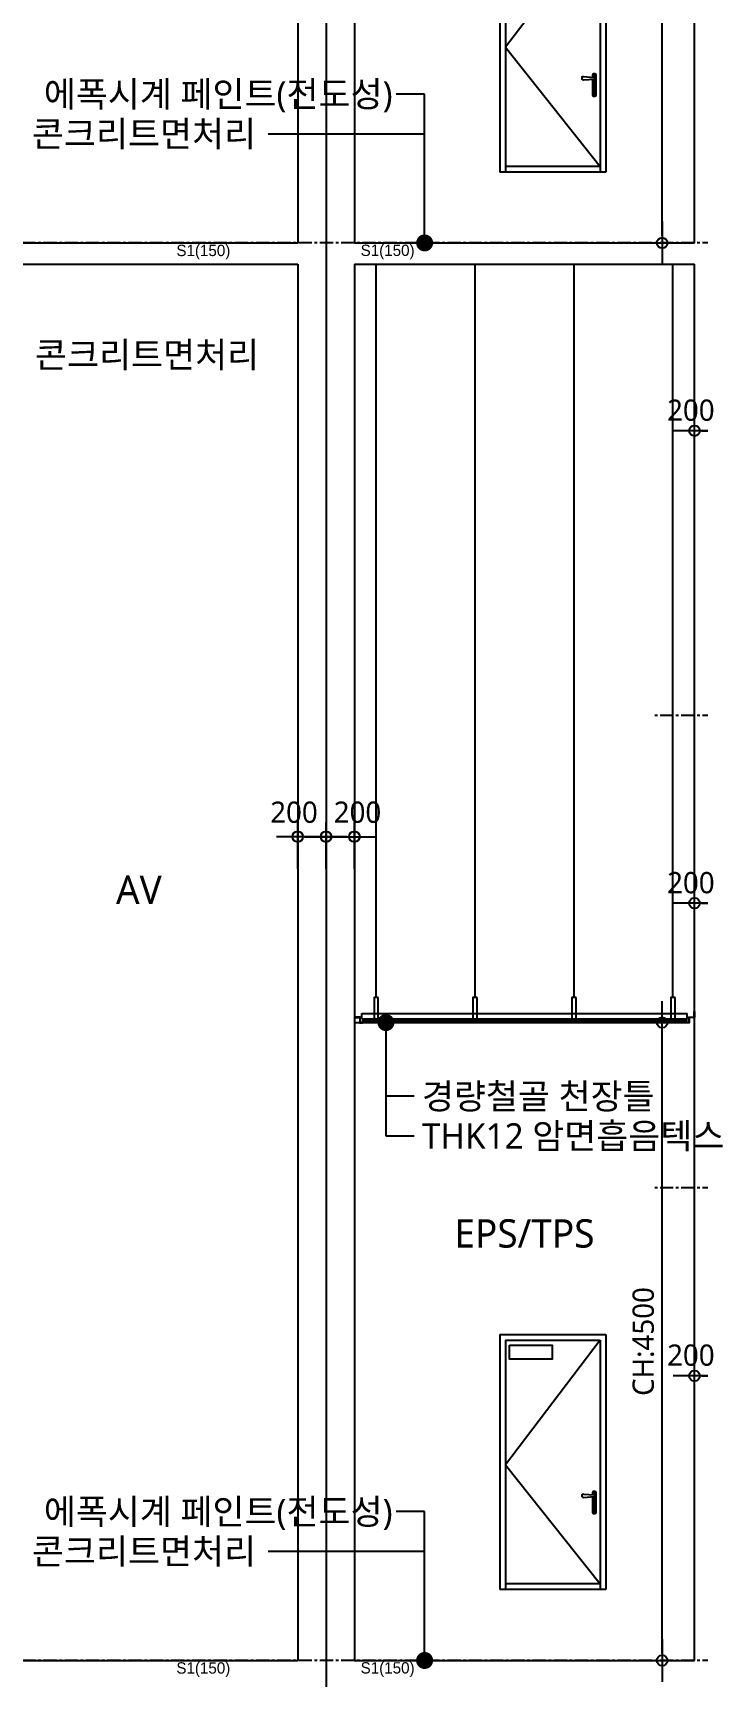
# Model space of a CAD drawing. Header units: millimetres. Extents: x -65167 to 413267, y -17142 to 66587.
# Drawn here: x 265649 to 270342, y 25808 to 37407 of the extents above; entities that cross this region are included whole.
import ezdxf
from ezdxf.enums import TextEntityAlignment as Align

# ---------------------------------------------------------------- set-up
doc = ezdxf.new("R2010")
doc.units = ezdxf.units.MM
doc.header["$LTSCALE"] = 75
doc.header["$MEASUREMENT"] = 0
doc.header["$PDSIZE"] = -10
doc.linetypes.add('-HID', pattern=[2.5, 1.5, -1])
doc.linetypes.add('CENTER', pattern=[2, 1.25, -0.25, 0.25, -0.25])
doc.layers.get('0').update_dxf_attribs({"linetype": 'CONTINUOUS'})
doc.layers.get('Defpoints').update_dxf_attribs({"color": 171, "linetype": 'CONTINUOUS'})
for name, color, linetype in [('CEN(ST)', 1, 'CENTER'), ('CON', 2, 'CONTINUOUS'), ('DOOR', 4, 'CONTINUOUS'), ('DOOR-ELE', 252, 'CONTINUOUS'), ('FIN', 8, 'CONTINUOUS'), ('FIN-2', 9, 'CONTINUOUS'), ('NDIM', 7, 'CONTINUOUS'), ('OPEN', 1, '-HID'), ('TEXT(MIN)', 7, 'CONTINUOUS'), ('WIPEOUT', 7, 'CONTINUOUS'), ('절취선', 2, 'CONTINUOUS')]:
    doc.layers.add(name, color=color, linetype=linetype)
doc.styles.add('CGS', font='cgse', dxfattribs={"bigfont": 'cgs'})
doc.styles.add('나눔바른고딕', font='NanumBarunGothic.ttf')
doc.dimstyles.new('NDIM 1200', dxfattribs={"dimscale": 75, "dimtxt": 3, "dimasz": 1, "dimexe": 2, "dimexo": 2, "dimgap": 1, "dimtad": 1, "dimdec": 0, "dimdsep": 46, "dimtxsty": 'CGS', "dimblk": 'DOT0', "dimcen": 1, "dimdle": 8, "dimclrd": 256, "dimclre": 256, "dimclrt": 256, "dimadec": 0, "dimazin": 0, "dimtfac": 1, "dimtdec": 0, "dimtix": 1, "dimtmove": 2, "dimatfit": 3, "dimldrblk": 'DOT0', "dimfxl": 1, "dimtolj": 1, "dimtzin": 0, "dimlwd": -1, "dimlwe": -1, "dimarcsym": 0})

# ---------------------------------------------------------------- blocks, each defined once
blk = doc.blocks.new('fsd 750')
blk.add_wipeout([(1000, 2100), (250, 2100), (250, 300), (1000, 300)]).dxf.layer = 'WIPEOUT'
at = {"layer": 'DOOR', "ltscale": 1000}
for p, q in [((250, 2100), (250, 300)), ((250, 2100), (1000, 2100)), ((1000, 2100), (1000, 300)), ((290, 2060), (290, 300)), ((290, 2060), (960, 2060)), ((960, 2060), (960, 300)), ((1000, 300), (250, 300)), ((960, 340), (290, 340))]:
    blk.add_line(p, q, dxfattribs=at)
at = {"layer": 'DOOR-ELE', "ltscale": 1000}
for p, q in [((842, 973), (917, 968)), ((842, 950), (917, 956)), ((904, 985), (904, 969)), ((904, 954), (904, 844)), ((909, 985), (909, 969)), ((909, 954), (909, 844)), ((922, 993), (912, 993)), ((922, 988), (912, 988)), ((925, 844), (925, 985)), ((930, 844), (930, 985)), ((912, 841), (922, 841)), ((912, 836), (922, 836))]:
    blk.add_line(p, q, dxfattribs=at)
blk.add_lwpolyline([(320, 2025), (620, 2025), (620, 1925), (320, 1925)], close=True, dxfattribs=at)
for radius in [5, 3]:
    blk.add_circle((917, 850), radius, dxfattribs=at)
for centre, radius, start, end in [((841, 962), 12, 85.4426, 274.5574), ((912, 985), 8, 90, 180), ((912, 985), 3, 90, 180), ((917, 962), 6, 270, 90), ((922, 985), 8, 0, 90), ((922, 985), 3, 0, 90), ((912, 844), 8, 180, 270), ((912, 844), 3, 180, 270), ((922, 844), 3, 270, 0), ((922, 844), 8, 270, 0)]:
    blk.add_arc(centre, radius, start, end, dxfattribs=at)
at = {"layer": 'OPEN', "ltscale": 700}
for p, q in [((960, 2060), (290, 1180)), ((290, 1180), (960, 340))]:
    blk.add_line(p, q, dxfattribs=at)
blk = doc.blocks.new('DOT0')
blk.add_line((-3, 0), (3, 0))
at = {"color": 6}
blk.add_circle((0, 0), 0.75, dxfattribs=at)
blk = doc.blocks.new('*D1109')
at = {"layer": 'Defpoints', "color": 0, "ltscale": 0.4, "transparency": 16777216}
for p in [(270317, 34600), (270317, 34258), (270517, 34258)]:
    blk.add_point(p, dxfattribs=at)
at = {"layer": 'NDIM', "ltscale": 0.4, "transparency": 16777216}
for p, q in [((270317, 34358), (270317, 34700)), ((270517, 34358), (270517, 34700)), ((270467, 34600), (270367, 34600))]:
    blk.add_line(p, q, dxfattribs=at)
at = {"layer": 'NDIM', "ltscale": 0.4, "transparency": 16777216, "xscale": 50, "yscale": 50, "zscale": 50, "rotation": 180}
blk.add_blockref('DOT0', (270317, 34600), dxfattribs=at)
at = {"layer": 'NDIM', "ltscale": 0.4, "transparency": 16777216, "xscale": 50, "yscale": 50, "zscale": 50}
blk.add_blockref('DOT0', (270517, 34600), dxfattribs=at)
at = {"layer": 'NDIM', "ltscale": 0.4, "transparency": 16777216, "insert": (270291, 34744), "char_height": 150, "attachment_point": 5, "style": '나눔바른고딕'}
blk.add_mtext('\\A1;200', dxfattribs=at)
blk = doc.blocks.new('*D1111')
at = {"layer": 'Defpoints', "color": 0, "ltscale": 0.4, "transparency": 16777216}
for p in [(267517, 31736), (267517, 31410), (267717, 31410)]:
    blk.add_point(p, dxfattribs=at)
at = {"layer": 'NDIM', "ltscale": 0.4, "transparency": 16777216}
for p, q in [((267517, 31510), (267517, 31836)), ((267717, 31510), (267717, 31836)), ((267667, 31736), (267567, 31736))]:
    blk.add_line(p, q, dxfattribs=at)
at = {"layer": 'NDIM', "ltscale": 0.4, "transparency": 16777216, "xscale": 50, "yscale": 50, "zscale": 50, "rotation": 180}
blk.add_blockref('DOT0', (267517, 31736), dxfattribs=at)
at = {"layer": 'NDIM', "ltscale": 0.4, "transparency": 16777216, "xscale": 50, "yscale": 50, "zscale": 50}
blk.add_blockref('DOT0', (267717, 31736), dxfattribs=at)
at = {"layer": 'NDIM', "ltscale": 0.4, "transparency": 16777216, "insert": (267491, 31908), "char_height": 150, "attachment_point": 5, "style": '나눔바른고딕'}
blk.add_mtext('\\A1;200', dxfattribs=at)
blk = doc.blocks.new('*D1112')
at = {"layer": 'Defpoints', "color": 0, "ltscale": 0.4, "transparency": 16777216}
for p in [(267917, 31736), (267717, 31410), (267917, 31410)]:
    blk.add_point(p, dxfattribs=at)
at = {"layer": 'NDIM', "ltscale": 0.4, "transparency": 16777216}
for p, q in [((267717, 31510), (267717, 31836)), ((267917, 31510), (267917, 31836)), ((267767, 31736), (267867, 31736))]:
    blk.add_line(p, q, dxfattribs=at)
at = {"layer": 'NDIM', "ltscale": 0.4, "transparency": 16777216, "xscale": 50, "yscale": 50, "zscale": 50, "rotation": 180}
blk.add_blockref('DOT0', (267717, 31736), dxfattribs=at)
at = {"layer": 'NDIM', "ltscale": 0.4, "transparency": 16777216, "xscale": 50, "yscale": 50, "zscale": 50}
blk.add_blockref('DOT0', (267917, 31736), dxfattribs=at)
at = {"layer": 'NDIM', "ltscale": 0.4, "transparency": 16777216, "insert": (267939, 31908), "char_height": 150, "attachment_point": 5, "style": '나눔바른고딕'}
blk.add_mtext('\\A1;200', dxfattribs=at)
blk = doc.blocks.new('*D1180')
at = {"layer": 'Defpoints', "color": 0, "ltscale": 0.4, "transparency": 16777216}
for p in [(270317, 31267), (270317, 30925), (270517, 30925)]:
    blk.add_point(p, dxfattribs=at)
at = {"layer": 'NDIM', "ltscale": 0.4, "transparency": 16777216}
for p, q in [((270317, 31025), (270317, 31367)), ((270517, 31025), (270517, 31367)), ((270467, 31267), (270367, 31267))]:
    blk.add_line(p, q, dxfattribs=at)
at = {"layer": 'NDIM', "ltscale": 0.4, "transparency": 16777216, "xscale": 50, "yscale": 50, "zscale": 50, "rotation": 180}
blk.add_blockref('DOT0', (270317, 31267), dxfattribs=at)
at = {"layer": 'NDIM', "ltscale": 0.4, "transparency": 16777216, "xscale": 50, "yscale": 50, "zscale": 50}
blk.add_blockref('DOT0', (270517, 31267), dxfattribs=at)
at = {"layer": 'NDIM', "ltscale": 0.4, "transparency": 16777216, "insert": (270291, 31411), "char_height": 150, "attachment_point": 5, "style": '나눔바른고딕'}
blk.add_mtext('\\A1;200', dxfattribs=at)
blk = doc.blocks.new('*D1187')
at = {"layer": 'Defpoints', "color": 0, "ltscale": 0.4, "transparency": 16777216}
for p in [(270317, 27933), (270317, 27592), (270517, 27592)]:
    blk.add_point(p, dxfattribs=at)
at = {"layer": 'NDIM', "ltscale": 0.4, "transparency": 16777216}
for p, q in [((270317, 27692), (270317, 28033)), ((270517, 27692), (270517, 28033)), ((270467, 27933), (270367, 27933))]:
    blk.add_line(p, q, dxfattribs=at)
at = {"layer": 'NDIM', "ltscale": 0.4, "transparency": 16777216, "xscale": 50, "yscale": 50, "zscale": 50, "rotation": 180}
blk.add_blockref('DOT0', (270317, 27933), dxfattribs=at)
at = {"layer": 'NDIM', "ltscale": 0.4, "transparency": 16777216, "xscale": 50, "yscale": 50, "zscale": 50}
blk.add_blockref('DOT0', (270517, 27933), dxfattribs=at)
at = {"layer": 'NDIM', "ltscale": 0.4, "transparency": 16777216, "insert": (270291, 28078), "char_height": 150, "attachment_point": 5, "style": '나눔바른고딕'}
blk.add_mtext('\\A1;200', dxfattribs=at)
blk = doc.blocks.new('*D1193')
at = {"layer": 'Defpoints', "color": 0, "ltscale": 0.4, "transparency": 16777216}
for p in [(269663, 30425), (270088, 30425), (269663, 25925)]:
    blk.add_point(p, dxfattribs=at)
at = {"layer": 'NDIM', "ltscale": 0.4, "transparency": 16777216}
for p, q in [((269763, 30425), (270188, 30425)), ((270088, 25975), (270088, 30375)), ((269763, 25925), (270188, 25925))]:
    blk.add_line(p, q, dxfattribs=at)
at = {"layer": 'NDIM', "ltscale": 0.4, "transparency": 16777216, "xscale": 50, "yscale": 50, "zscale": 50}
for p, rotation in [((270088, 30425), 90), ((270088, 25925), 270)]:
    blk.add_blockref('DOT0', p, dxfattribs=dict(at, rotation=rotation))
at = {"layer": 'NDIM', "ltscale": 0.4, "transparency": 16777216, "insert": (269956, 28175), "char_height": 150, "attachment_point": 5, "rotation": 90, "style": '나눔바른고딕'}
blk.add_mtext('\\A1;CH:4500', dxfattribs=at)
blk = doc.blocks.new('*D1194')
at = {"layer": 'Defpoints', "color": 0, "ltscale": 0.4, "transparency": 16777216}
for p in [(269663, 40425), (270088, 40425), (269663, 35925)]:
    blk.add_point(p, dxfattribs=at)
at = {"layer": 'NDIM', "ltscale": 0.4, "transparency": 16777216}
for p, q in [((269763, 40425), (270188, 40425)), ((270088, 35975), (270088, 40375)), ((269763, 35925), (270188, 35925))]:
    blk.add_line(p, q, dxfattribs=at)
at = {"layer": 'NDIM', "ltscale": 0.4, "transparency": 16777216, "xscale": 50, "yscale": 50, "zscale": 50}
for p, rotation in [((270088, 40425), 90), ((270088, 35925), 270)]:
    blk.add_blockref('DOT0', p, dxfattribs=dict(at, rotation=rotation))
at = {"layer": 'NDIM', "ltscale": 0.4, "transparency": 16777216, "insert": (269956, 38175), "char_height": 150, "attachment_point": 5, "rotation": 90, "style": '나눔바른고딕'}
blk.add_mtext('\\A1;CH:4500', dxfattribs=at)

msp = doc.modelspace()

# ---------------------------------------------------------------- linework, layer by layer
at = {"layer": 'CEN(ST)', "ltscale": 10000}
msp.add_line((267717.1, 54495.8), (267717.1, 9916.1), dxfattribs=at)
at = {"layer": 'CEN(ST)'}
for p, q in [((280217.1, 35925), (258801.9, 35925)), ((280217.1, 32591.6), (270017.1, 32591.6)), ((280217.1, 29258.3), (270017.1, 29258.3)), ((280217.1, 25925), (258801.9, 25925))]:
    msp.add_line(p, q, dxfattribs=at)
at = {"layer": 'CON', "ltscale": 10000}
for p, q in [((267517.1, 45775), (267517.1, 35925)), ((265117.1, 35925), (267517.1, 35925)), ((265117.1, 35775), (267517.1, 35775)), ((267517.1, 35775), (267517.1, 25925)), ((265117.1, 25925), (267517.1, 25925))]:
    msp.add_line(p, q, dxfattribs=at)
at = {"layer": 'CON', "ltscale": 1000}
for p, q in [((267917.1, 35925), (270317.1, 35925)), ((267917.1, 35775), (270317.1, 35775)), ((267917.1, 25925), (270317.1, 25925))]:
    msp.add_line(p, q, dxfattribs=at)
at = {"layer": 'CON', "ltscale": 10000}
for points in [[(267917.1, 45775), (267917.1, 35925)], [(270317.1, 35925), (270317.1, 45775)], [(267917.1, 35775), (267917.1, 25925)], [(270317.1, 25925), (270317.1, 35775)]]:
    msp.add_lwpolyline(points, dxfattribs=at)
at = {"layer": 'FIN', "ltscale": 1000}
msp.add_line((267917.1, 30425), (270265.1, 30425), dxfattribs=at)
at = {"layer": 'FIN-2'}
for p, q in [((268070.8, 30601), (268070.8, 35775)), ((268768.8, 30601), (268768.8, 35775)), ((269466.8, 30601), (269466.8, 35775)), ((270164.8, 30601), (270164.8, 35775)), ((267969.1, 30489), (270265.1, 30489)), ((267969.1, 30451), (267969.1, 30489)), ((267969.1, 30451), (270265.1, 30451)), ((267969.1, 30437), (270265.1, 30437)), ((267969.1, 30425), (270265.1, 30425)), ((270265.1, 30451), (270265.1, 30489))]:
    msp.add_line(p, q, dxfattribs=at)
for points in [[(268085.8, 30601), (268055.8, 30601), (268055.8, 30451), (268085.8, 30451)], [(268783.8, 30601), (268753.8, 30601), (268753.8, 30451), (268783.8, 30451)], [(269481.8, 30601), (269451.8, 30601), (269451.8, 30451), (269481.8, 30451)], [(270179.8, 30601), (270149.8, 30601), (270149.8, 30451), (270179.8, 30451)]]:
    msp.add_lwpolyline(points, close=True, dxfattribs=at)
for points in [[(267975.1, 30423), (267975.1, 30425), (267957.1, 30425), (267957.1, 30463), (267919.1, 30463), (267919.1, 30503), (267917.1, 30503), (267917.1, 30461), (267955.1, 30461), (267955.1, 30423), (267975.1, 30423)], [(270259.1, 30423), (270259.1, 30425), (270277.1, 30425), (270277.1, 30463), (270315.1, 30463), (270315.1, 30503), (270317.1, 30503), (270317.1, 30461), (270279.1, 30461), (270279.1, 30423), (270259.1, 30423)]]:
    msp.add_lwpolyline(points, dxfattribs=at)
at = {"layer": 'TEXT(MIN)', "ltscale": 10000}
for p, q in [((267308.6, 36695), (268412.7, 36695)), ((268339.6, 29905), (268139.6, 29905)), ((267308.6, 26695), (268412.7, 26695))]:
    msp.add_line(p, q, dxfattribs=at)

# ---------------------------------------------------------------- block references
at = {"layer": '절취선'}
for p in [(268692.1, 36125), (268692.1, 26125)]:
    msp.add_blockref('fsd 750', p, dxfattribs=at)

# ---------------------------------------------------------------- texts
at = {"layer": 'Defpoints', "style": 'CGS'}
for p in [(266851.5, 35808.1), (268151.5, 35808.9), (266851.5, 25808.1), (268151.5, 25808.9)]:
    msp.add_text('S1(150)', height=80, dxfattribs=at).set_placement(p, align=Align.BOTTOM_CENTER)
at = {"layer": 'TEXT(MIN)', "style": '나눔바른고딕'}
for s, p in [('에폭시계 페인트(전도성)', (268186.3, 36975)), ('콘크리트면처리', (267223.6, 36695)), ('콘크리트면처리', (267245.2, 35136.1)), ('에폭시계 페인트(전도성)', (268186.3, 26975)), ('콘크리트면처리', (267223.6, 26695))]:
    msp.add_text(s, height=180, dxfattribs=at).set_placement(p, align=Align.MIDDLE_RIGHT)
for s, p in [('AV', (266396.9, 31361.8)), ('EPS/TPS', (269117.1, 28937.6))]:
    msp.add_text(s, height=200, dxfattribs=at).set_placement(p, align=Align.MIDDLE_CENTER)
for s, p in [('경량철골 천장틀', (268393.6, 29905)), ('THK12 암면흡음텍스', (268393.6, 29625))]:
    msp.add_text(s, height=180, dxfattribs=at).set_placement(p, align=Align.MIDDLE_LEFT)

# ---------------------------------------------------------------- dimensions: what is measured, and where the dimension line sits
at = {"layer": 'NDIM', "ltscale": 0.4}
for base, p1, p2, picture, middle in [((270317.1, 34600.1), (270517.1, 34258.3), (270317.1, 34258.3), '*D1109', (270291, 34744.3)), ((267517.1, 31735.6), (267717.1, 31410.4), (267517.1, 31410.4), '*D1111', (267491, 31908.1)), ((270317.1, 31266.8), (270517.1, 30925), (270317.1, 30925), '*D1180', (270291, 31410.9)), ((270317.1, 27933.5), (270517.1, 27591.7), (270317.1, 27591.7), '*D1187', (270291, 28077.6))]:
    dim = msp.add_linear_dim(base=base, p1=p1, p2=p2, angle=180, dimstyle='NDIM 1200', override={"dimscale": 50, "dimtxsty": '나눔바른고딕'}, dxfattribs=at)
    dim.commit()
    dim.dimension.update_dxf_attribs({"geometry": picture, "text_midpoint": middle, "dimtype": 160})
dim = msp.add_linear_dim(base=(267917.1, 31735.6), p1=(267717.1, 31410.4), p2=(267917.1, 31410.4), dimstyle='NDIM 1200', override={"dimscale": 50, "dimtxsty": '나눔바른고딕'}, dxfattribs=at)
dim.commit()
dim.dimension.update_dxf_attribs({"geometry": '*D1112', "text_midpoint": (267939.1, 31908.1), "dimtype": 160})

# ---------------------------------------------------------------- leaders
at = {"layer": 'NDIM', "ltscale": 10000}
for points in [[(268412.7, 35925), (268412.7, 36975), (268212.7, 36975)], [(268139.6, 30425), (268139.6, 29625), (268339.6, 29625)], [(268412.7, 25925), (268412.7, 26975), (268212.7, 26975)]]:
    msp.add_leader(points, dimstyle='NDIM 1200', override={"dimscale": 120, "dimasz": 1, "dimgap": 1, "dimtad": 0, "dimldrblk": 'Dot'}, dxfattribs=at)

# ---------------------------------------------------------------- next in the draw order: dimensions: what is measured, and where the dimension line sits
at = {"layer": 'NDIM', "ltscale": 0.4}
for base, p1, p2, picture, middle in [((270087.9, 40425), (269662.9, 35925), (269662.9, 40425), '*D1194', (269956.4, 38175)), ((270087.9, 30425), (269662.9, 25925), (269662.9, 30425), '*D1193', (269956.4, 28175))]:
    dim = msp.add_linear_dim(base=base, p1=p1, p2=p2, angle=90, text='CH:<>', dimstyle='NDIM 1200', override={"dimscale": 50, "dimtxsty": '나눔바른고딕'}, dxfattribs=at)
    dim.commit()
    dim.dimension.update_dxf_attribs({"geometry": picture, "text_midpoint": middle})

doc.saveas('drawing.dxf')
